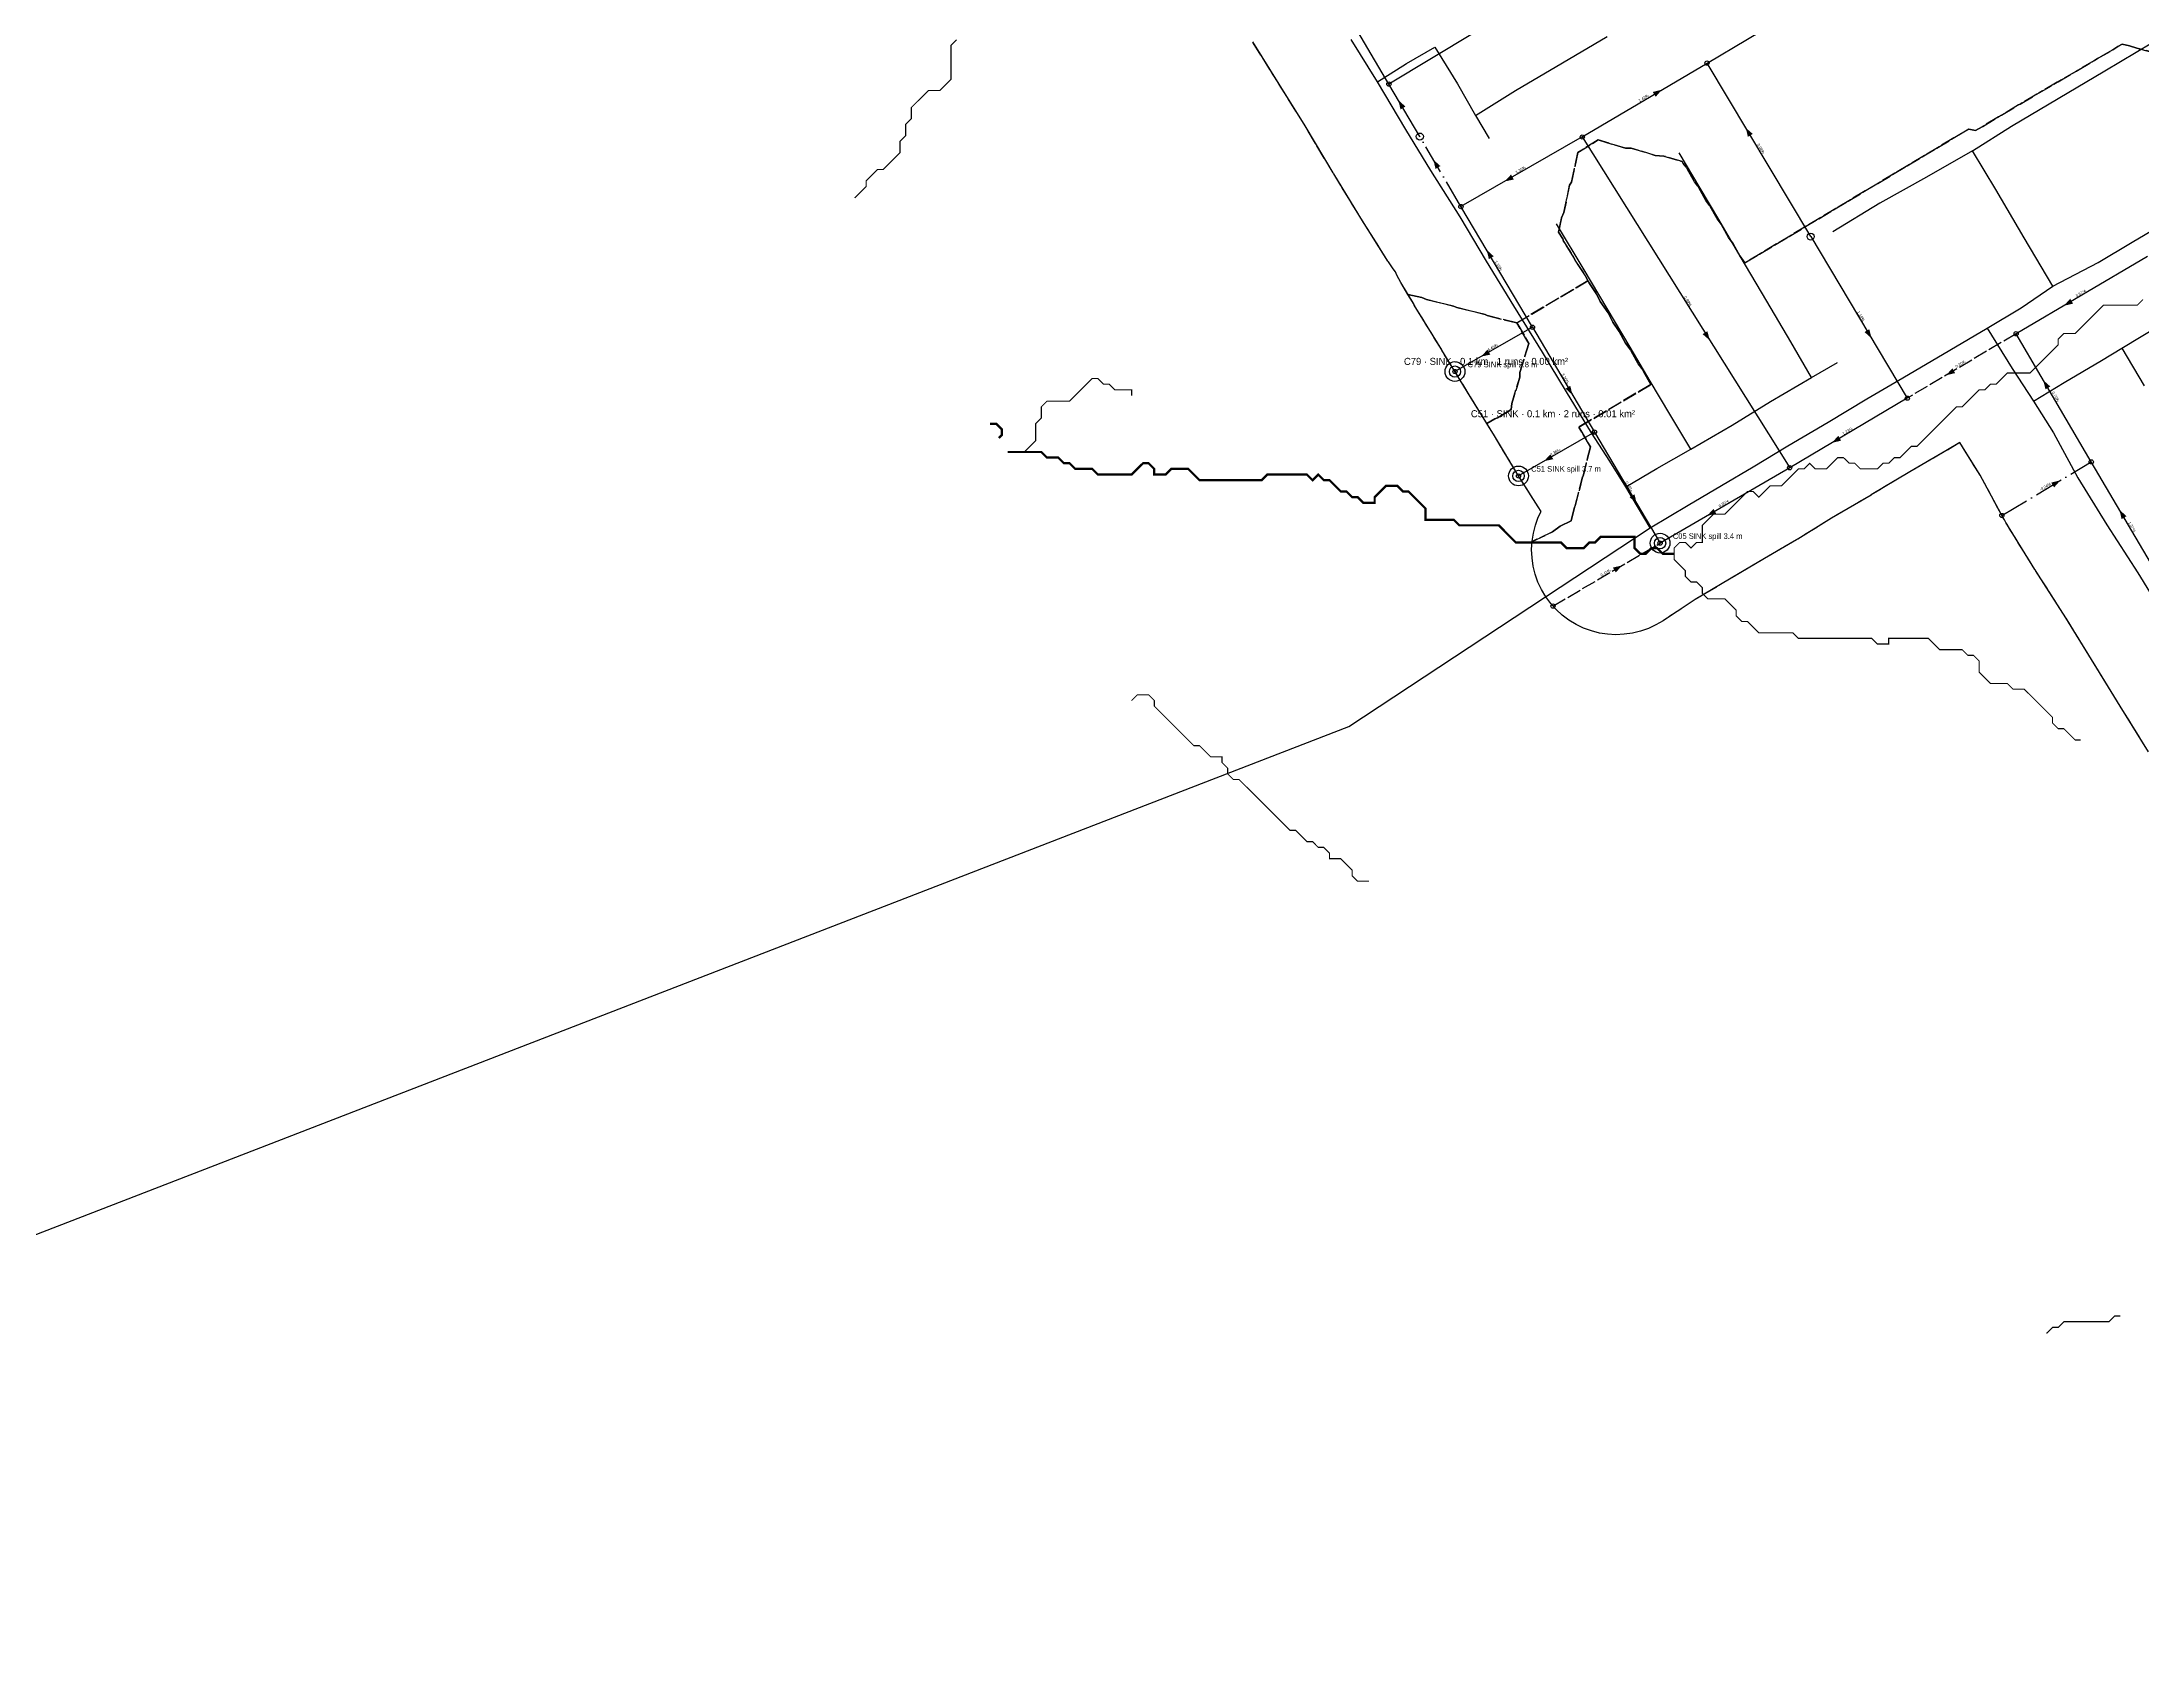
# Model space of a CAD drawing. Header units: metres. Extents: x 441395 to 476894, y 2561381 to 2578972.
# Drawn here: x 444214 to 445701, y 2565267 to 2566411 of the extents above; entities that cross this region are included whole.
import ezdxf
from ezdxf.enums import TextEntityAlignment as Align

# ---------------------------------------------------------------- set-up
doc = ezdxf.new("R2010")
doc.units = ezdxf.units.M
doc.header["$LTSCALE"] = 8
doc.linetypes.add('DASHDOT', pattern=[3.556, 2.54, -0.508, 0, -0.508])
doc.linetypes.add('DASHED', pattern=[1.524, 1.27, -0.254])
for name, color, linetype in [('A_ARROWS', 7, 'Continuous'), ('A_BUILT_2006', 252, 'Continuous'), ('A_CATCH_LABEL', 7, 'Continuous'), ('A_CATCHMENTS', 7, 'Continuous'), ('A_ENVELOPE', 3, 'Continuous'), ('A_GRADIENT', 8, 'Continuous'), ('A_JUNCTIONS', 8, 'Continuous'), ('A_OUTLET_LABEL', 7, 'Continuous'), ('A_OUTLETS', 7, 'Continuous'), ('A_RUNS', 7, 'Continuous'), ('A_STREAMS', 5, 'Continuous')]:
    doc.layers.add(name, color=color, linetype=linetype)

msp = doc.modelspace()

# ---------------------------------------------------------------- linework, layer by layer
at = {"layer": 'A_ARROWS', "color": 1}
for points in [[(445361.4, 2566377.4), (445357, 2566372.4), (445354.9, 2566375.8)], [(445174.7, 2566370), (445179.7, 2566365.5), (445176.2, 2566363.4)], [(445420.7, 2566350.5), (445425.7, 2566346.1), (445422.3, 2566344)], [(445199.5, 2566327.8), (445204.5, 2566323.3), (445201, 2566321.3)], [(445250, 2566312.4), (445254.5, 2566317.3), (445256.5, 2566313.8)], [(445237.3, 2566263.9), (445242.2, 2566259.4), (445238.8, 2566257.3)]]:
    msp.add_solid(points, dxfattribs=at)
at = {"layer": 'A_ARROWS', "color": 3}
for points in [[(445646.1, 2566224.3), (445650.6, 2566229.3), (445652.6, 2566225.8)], [(445395.3, 2566199.8), (445390.2, 2566204.2), (445393.6, 2566206.3)], [(445509.9, 2566201.2), (445504.9, 2566205.7), (445508.3, 2566207.7)], [(445233.3, 2566188.3), (445237.8, 2566193.2), (445239.8, 2566189.7)], [(445562.6, 2566175), (445567.1, 2566180), (445569.1, 2566176.6)], [(445631.5, 2566171.6), (445636.5, 2566167.1), (445633.1, 2566165.1)], [(445481.8, 2566127.2), (445486.3, 2566132.2), (445488.3, 2566128.7)], [(445343.5, 2566084.2), (445338.5, 2566088.7), (445342, 2566090.7)], [(445643.6, 2566100.6), (445639.2, 2566095.6), (445637.1, 2566099)], [(445393.4, 2566075.5), (445397.9, 2566080.4), (445399.9, 2566076.9)], [(445685.5, 2566079.7), (445690.5, 2566075.2), (445687, 2566073.1)], [(445333.2, 2566040.3), (445328.7, 2566035.3), (445326.7, 2566038.8)]]:
    msp.add_solid(points, dxfattribs=at)
at = {"layer": 'A_ARROWS', "color": 2}
for points in [[(445298, 2566161.1), (445293.1, 2566165.6), (445296.5, 2566167.6)], [(445277.9, 2566114.2), (445282.4, 2566119.1), (445284.4, 2566115.6)]]:
    msp.add_solid(points, dxfattribs=at)
at = {"layer": 'A_BUILT_2006', "color": 252}
for points in [[(445159.8, 2566383), (445141.2, 2566413)], [(445180.5, 2566396), (445200.6, 2566407.5)], [(445200.6, 2566407.5), (445216.6, 2566381.5)], [(445291, 2566396.4), (445322.6, 2566415.1)], [(445675.2, 2566390.7), (445708.4, 2566410.7)], [(445159.8, 2566383), (445180.5, 2566396)], [(445257.6, 2566376.8), (445291, 2566396.4)], [(445642, 2566371.1), (445675.2, 2566390.7)], [(445180, 2566349.1), (445159.8, 2566383)], [(445216.6, 2566381.5), (445229.4, 2566359.1)], [(445229.4, 2566359.1), (445257.6, 2566376.8)], [(445229.4, 2566359.1), (445239.1, 2566342.8)], [(445609.1, 2566351.5), (445642, 2566371.1)], [(445197.7, 2566320.2), (445180, 2566349.1)], [(445581.4, 2566334.2), (445609.1, 2566351.5)], [(445388.4, 2566307.7), (445373.6, 2566332.6)], [(445581.4, 2566334.2), (445548.8, 2566315.4)], [(445597.8, 2566306.6), (445581.4, 2566334.2)], [(445218.4, 2566287.4), (445197.7, 2566320.2)], [(445548.8, 2566315.4), (445515.7, 2566296.9)], [(445401.6, 2566285.4), (445388.4, 2566307.7)], [(445618, 2566272.5), (445597.8, 2566306.6)], [(445237.2, 2566256), (445218.4, 2566287.4)], [(445416.9, 2566259.5), (445401.6, 2566285.4)], [(445515.7, 2566296.9), (445482.4, 2566276.6)], [(445306.2, 2566249.7), (445286.8, 2566282.3)], [(445638.3, 2566238.1), (445618, 2566272.5)], [(445670.4, 2566255), (445694.4, 2566269.4)], [(445694.4, 2566269.4), (445718.1, 2566283.3)], [(445256.6, 2566224.3), (445237.2, 2566256)], [(445435.7, 2566227.6), (445416.9, 2566259.5)], [(445638.3, 2566238.1), (445670.4, 2566255)], [(445322.5, 2566222.3), (445306.2, 2566249.7)], [(445276.7, 2566191.4), (445256.6, 2566224.3)], [(445452.7, 2566198.8), (445435.7, 2566227.6)], [(445615.9, 2566222.8), (445638.3, 2566238.1)], [(445338.8, 2566194.9), (445322.5, 2566222.3)], [(445591.8, 2566208.5), (445615.9, 2566222.8)], [(445687.1, 2566194.2), (445713.3, 2566210)], [(445353.1, 2566170.9), (445338.8, 2566194.9)], [(445467.3, 2566173.4), (445452.7, 2566198.8)], [(445565.4, 2566192.9), (445591.8, 2566208.5)], [(445591.8, 2566208.5), (445609.5, 2566179.8)], [(445293.9, 2566163.4), (445276.7, 2566191.4)], [(445467.3, 2566173.4), (445485.7, 2566184.2)], [(445532, 2566173.2), (445565.4, 2566192.9)], [(445609.5, 2566179.8), (445624.7, 2566156.8)], [(445646.3, 2566169.9), (445672.7, 2566185.6)], [(445672.7, 2566185.6), (445687.1, 2566194.2)], [(445687.1, 2566194.2), (445702.9, 2566167.6)], [(445367, 2566147.4), (445353.1, 2566170.9)], [(445438.2, 2566156.4), (445467.3, 2566173.4)], [(445506.6, 2566158.3), (445532, 2566173.2)], [(445624.7, 2566156.8), (445646.3, 2566169.9)], [(445311.5, 2566134.3), (445293.9, 2566163.4)], [(445411.1, 2566139.7), (445438.2, 2566156.4)], [(445479.1, 2566141.9), (445506.6, 2566158.3)], [(445624.7, 2566156.8), (445638.8, 2566134.3)], [(445381.8, 2566122.6), (445367, 2566147.4)], [(445381.8, 2566122.6), (445411.1, 2566139.7)], [(445450.5, 2566125.1), (445479.1, 2566141.9)], [(445324.4, 2566114.1), (445311.5, 2566134.3)], [(445357.8, 2566108.9), (445381.8, 2566122.6)], [(445426.1, 2566110.1), (445450.5, 2566125.1)], [(445638.8, 2566134.3), (445655.9, 2566102.4)], [(445335.9, 2566096), (445324.4, 2566114.1)], [(445335.9, 2566096), (445357.8, 2566108.9)], [(445403.6, 2566096.9), (445426.1, 2566110.1)], [(445353.1, 2566067), (445335.9, 2566096)], [(445380, 2566082.9), (445403.6, 2566096.9)], [(445655.9, 2566102.4), (445676.6, 2566069)], [(445353.1, 2566067), (445380, 2566082.9)], [(444422.4, 2563343.7), (444425.8, 2563359.7), (444354.3, 2563402.3), (444079.1, 2562950.6), (443944.5, 2563054.6), (443895.5, 2563534.9), (443894.2, 2564981.6), (443353.4, 2565026.3), (443356.8, 2565236.3), (445139.7, 2565926.1), (445353.1, 2566067)], [(445676.6, 2566069), (445698.4, 2566035.1)], [(445698.4, 2566035.1), (445716.9, 2566005)]]:
    msp.add_lwpolyline(points, dxfattribs=at)
at = {"layer": 'A_CATCHMENTS', "color": 1, "linetype": 'DASHED'}
msp.add_lwpolyline([(445714.2, 2566402.7), (445697.7, 2566406.8), (445692.5, 2566408.4), (445687.4, 2566409.7), (445684.4, 2566408), (445680.9, 2566405.7), (445670, 2566399.5), (445667.9, 2566398.2), (445655.7, 2566391.1), (445655, 2566390.6), (445642, 2566383), (445641.4, 2566382.7), (445628.5, 2566375.1), (445627, 2566374.3), (445615.2, 2566367.2), (445613.9, 2566366.6), (445601.9, 2566359.3), (445599.8, 2566358.2), (445588.7, 2566351.4), (445585.6, 2566349.8), (445583.5, 2566348.5), (445578.7, 2566349.5), (445420.1, 2566254.7), (445416.5, 2566259.6), (445411.8, 2566268.3), (445408.5, 2566272.7), (445403.5, 2566281.9), (445400.5, 2566285.8), (445395.2, 2566295.4), (445392.5, 2566298.9), (445386.9, 2566309), (445384.4, 2566312.1), (445378.5, 2566322.6), (445376.4, 2566325.2), (445375.7, 2566326.5), (445362.8, 2566330.4), (445356.7, 2566330.9), (445339.5, 2566336.1), (445335.7, 2566335.9), (445316.2, 2566341.8), (445301.8, 2566332.8), (445297.3, 2566311.9), (445296, 2566309.7), (445291.9, 2566290.3), (445290.3, 2566286.5), (445288.1, 2566276.4), (445291.1, 2566271.7), (445291.7, 2566270.2), (445299.1, 2566258.6), (445300.2, 2566256), (445307.2, 2566245.5), (445308.8, 2566241.9), (445258.7, 2566212.2), (445237.7, 2566217.3), (445236.2, 2566218.2), (445216.2, 2566223), (445213.7, 2566224.1), (445194.7, 2566228.7), (445191.2, 2566230.1), (445181.4, 2566232.4), (445176.4, 2566240.8), (445173.6, 2566245.9), (445172.6, 2566248.4), (445170.9, 2566250.5), (445167.6, 2566255.4), (445167.3, 2566256), (445147, 2566288.2), (445146.8, 2566288.5), (445146.6, 2566288.8), (445128.9, 2566317.7), (445128.7, 2566318.1), (445128.4, 2566318.4), (445108.6, 2566351.9), (445090.2, 2566381.3), (445071.5, 2566411.3)], dxfattribs=at)
at = {"layer": 'A_CATCHMENTS', "color": 3, "linetype": 'DASHED'}
msp.add_lwpolyline([(445706, 2565908.2), (445686.1, 2565940.5), (445665.8, 2565973.6), (445665.8, 2565973.6), (445665.8, 2565973.6), (445647.6, 2566003.2), (445626.1, 2566036.6), (445625.9, 2566037), (445625.6, 2566037.4), (445604.9, 2566070.8), (445604, 2566072.5), (445603, 2566074.1), (445586.9, 2566104.2), (445574.2, 2566124.3), (445572.3, 2566127.3), (445562.6, 2566121.5), (445562.5, 2566121.5), (445562.4, 2566121.5), (445537.1, 2566106.6), (445509.6, 2566090.3), (445509.6, 2566090.3), (445509.5, 2566090.2), (445481.4, 2566073.7), (445457.6, 2566059), (445457.1, 2566058.8), (445456.6, 2566058.5), (445434.1, 2566045.2), (445410.5, 2566031.2), (445410.5, 2566031.2), (445410.5, 2566031.2), (445384.9, 2566016.1), (445362.2, 2566001.1), (445357.1, 2565998.1), (445351.8, 2565995.6), (445346.2, 2565993.7), (445340.5, 2565992.3), (445334.7, 2565991.5), (445328.8, 2565991.2), (445322.9, 2565991.5), (445317.1, 2565992.4), (445311.4, 2565993.9), (445305.9, 2565995.9), (445300.6, 2565998.4), (445295.5, 2566001.5), (445290.8, 2566005), (445286.5, 2566009), (445282.6, 2566013.4), (445279.1, 2566018.1), (445276.1, 2566023.2), (445273.6, 2566028.5), (445271.6, 2566034.1), (445270.2, 2566039.8), (445269.4, 2566045.6), (445269.1, 2566051.5), (445269.4, 2566057.2), (445283.9, 2566064.1), (445283.9, 2566064.1), (445289.4, 2566068.2), (445297.1, 2566072), (445299.5, 2566081.6), (445300, 2566082.5), (445305.1, 2566103), (445305.5, 2566103.5), (445310.7, 2566124.3), (445302.6, 2566138.3), (445353.5, 2566168.5), (445347.1, 2566179.8), (445344.5, 2566183.2), (445339.2, 2566193), (445335.5, 2566197.9), (445331.2, 2566206.1), (445326.5, 2566212.6), (445323.2, 2566219.3), (445317.6, 2566227.4), (445315.2, 2566232.4), (445308.8, 2566241.9), (445307.2, 2566245.5), (445300.2, 2566256), (445299.1, 2566258.6), (445291.7, 2566270.2), (445291.1, 2566271.7), (445288.1, 2566276.4), (445290.3, 2566286.5), (445291.9, 2566290.3), (445296, 2566309.7), (445297.3, 2566311.9), (445301.8, 2566332.8), (445316.2, 2566341.8), (445335.7, 2566335.9), (445339.5, 2566336.1), (445356.7, 2566330.9), (445362.8, 2566330.4), (445375.7, 2566326.5), (445376.4, 2566325.2), (445378.5, 2566322.6), (445384.4, 2566312.1), (445386.9, 2566309), (445392.5, 2566298.9), (445395.2, 2566295.4), (445400.5, 2566285.8), (445403.5, 2566281.9), (445408.5, 2566272.7), (445411.8, 2566268.3), (445416.5, 2566259.6), (445420.1, 2566254.7), (445578.7, 2566349.5), (445583.5, 2566348.5), (445585.6, 2566349.8), (445588.7, 2566351.4), (445599.8, 2566358.2), (445601.9, 2566359.3), (445613.9, 2566366.6), (445615.2, 2566367.2), (445627, 2566374.3), (445628.5, 2566375.1), (445641.4, 2566382.7), (445642, 2566383), (445655, 2566390.6), (445655.7, 2566391.1), (445667.9, 2566398.2), (445670, 2566399.5), (445680.9, 2566405.7), (445684.4, 2566408), (445687.4, 2566409.7), (445692.5, 2566408.4), (445697.7, 2566406.8), (445714.2, 2566402.7)], dxfattribs=at)
at = {"layer": 'A_CATCHMENTS', "color": 2, "linetype": 'DASHED'}
msp.add_lwpolyline([(445305.5, 2566103.5), (445305.1, 2566103), (445300, 2566082.5), (445299.5, 2566081.6), (445297.1, 2566072), (445289.4, 2566068.2), (445283.9, 2566064.1), (445269.4, 2566057.2), (445269.5, 2566057.4), (445270.4, 2566063.2), (445271.8, 2566068.9), (445273.8, 2566074.5), (445275.8, 2566078.6), (445273.8, 2566081.8), (445260.9, 2566102), (445260.5, 2566102.6), (445260.1, 2566103.3), (445242.7, 2566132.2), (445237.4, 2566140.8), (445243, 2566144.2), (445244.9, 2566144.9), (445254.5, 2566150.7), (445255, 2566155.1), (445260.8, 2566173.8), (445260.7, 2566176.9), (445267.1, 2566197.6), (445258.7, 2566212.2), (445308.8, 2566241.9), (445315.2, 2566232.4), (445317.6, 2566227.4), (445323.2, 2566219.3), (445326.5, 2566212.6), (445331.2, 2566206.1), (445335.5, 2566197.9), (445339.2, 2566193), (445344.5, 2566183.2), (445347.1, 2566179.8), (445353.5, 2566168.5), (445302.6, 2566138.3), (445310.7, 2566124.3), (445305.5, 2566103.5)], close=True, dxfattribs=at)
at = {"layer": 'A_CATCHMENTS', "color": 3, "linetype": 'DASHED'}
msp.add_lwpolyline([(445191.2, 2566230.1), (445194.7, 2566228.7), (445213.7, 2566224.1), (445216.2, 2566223), (445236.2, 2566218.2), (445237.7, 2566217.3), (445258.7, 2566212.2), (445267.1, 2566197.6), (445260.7, 2566176.9), (445260.8, 2566173.8), (445255, 2566155.1), (445254.5, 2566150.7), (445244.9, 2566144.9), (445243, 2566144.2), (445237.4, 2566140.8), (445225.6, 2566160.1), (445225.6, 2566160.1), (445225.6, 2566160.1), (445205.4, 2566192.9), (445205.4, 2566192.9), (445205.4, 2566193), (445186, 2566224.7), (445185.9, 2566224.9), (445185.8, 2566225.1), (445181.4, 2566232.4), (445191.2, 2566230.1)], close=True, dxfattribs=at)
at = {"layer": 'A_ENVELOPE', "color": 3}
msp.add_lwpolyline([(445706, 2565908.2), (445686.1, 2565940.5), (445665.8, 2565973.6), (445665.8, 2565973.6), (445665.8, 2565973.6), (445647.6, 2566003.2), (445626.1, 2566036.6), (445625.9, 2566037), (445625.6, 2566037.4), (445604.9, 2566070.8), (445604, 2566072.5), (445603, 2566074.1), (445586.9, 2566104.2), (445574.2, 2566124.3), (445572.3, 2566127.3), (445562.6, 2566121.5), (445562.5, 2566121.5), (445562.4, 2566121.5), (445537.1, 2566106.6), (445509.6, 2566090.3), (445509.6, 2566090.3), (445509.5, 2566090.2), (445481.4, 2566073.7), (445457.6, 2566059), (445457.1, 2566058.8), (445456.6, 2566058.5), (445434.1, 2566045.2), (445410.5, 2566031.2), (445410.5, 2566031.2), (445410.5, 2566031.2), (445384.9, 2566016.1), (445362.2, 2566001.1), (445357.1, 2565998.1), (445351.8, 2565995.6), (445346.2, 2565993.7), (445340.5, 2565992.3), (445334.7, 2565991.5), (445334.7, 2565991.5), (445328.8, 2565991.2), (445322.9, 2565991.5), (445317.1, 2565992.4), (445311.4, 2565993.9), (445305.9, 2565995.9), (445300.6, 2565998.4), (445295.5, 2566001.5), (445290.8, 2566005), (445286.5, 2566009), (445282.6, 2566013.4), (445279.1, 2566018.1), (445276.1, 2566023.2), (445273.6, 2566028.5), (445271.6, 2566034.1), (445270.2, 2566039.8), (445269.4, 2566045.6), (445269.1, 2566051.5), (445269.5, 2566057.4), (445270.4, 2566063.2), (445271.8, 2566068.9), (445273.8, 2566074.5), (445275.8, 2566078.6), (445273.8, 2566081.8), (445260.9, 2566102), (445260.5, 2566102.6), (445260.1, 2566103.3), (445242.7, 2566132.2), (445225.6, 2566160.1), (445225.6, 2566160.1), (445225.6, 2566160.1), (445205.4, 2566192.9), (445205.4, 2566192.9), (445205.4, 2566193), (445186, 2566224.7), (445185.9, 2566224.9), (445185.8, 2566225.1), (445176.4, 2566240.8), (445173.6, 2566245.9), (445172.6, 2566248.4), (445170.9, 2566250.5), (445167.6, 2566255.4), (445167.3, 2566256), (445147, 2566288.2), (445146.8, 2566288.5), (445146.6, 2566288.8), (445128.9, 2566317.7), (445128.7, 2566318.1), (445128.4, 2566318.4), (445108.6, 2566351.9), (445090.2, 2566381.3), (445071.5, 2566411.3)], dxfattribs=at)
at = {"layer": 'A_JUNCTIONS'}
for centre in [(445393.3, 2566396.3), (445168, 2566381.4), (445305, 2566343.9), (445219, 2566294.6), (445269.7, 2566209.1), (445612.3, 2566204.5), (445214.8, 2566177.7), (445535.2, 2566158.8), (445313.6, 2566134.8), (445451.9, 2566109.5), (445665.5, 2566113.7), (445259.8, 2566103.7), (445602.2, 2566075.7), (445360.1, 2566056.1), (445284.2, 2566011.5)]:
    msp.add_circle(centre, 1.5, dxfattribs=at)
at = {"layer": 'A_JUNCTIONS', "color": 30}
for centre in [(445189.9, 2566344.2), (445466.8, 2566273.3)]:
    msp.add_circle(centre, 2.5, dxfattribs=at)
at = {"layer": 'A_OUTLETS', "color": 1}
for centre, radius in [((445214.8, 2566177.7), 7), ((445214.8, 2566177.7), 4), ((445259.8, 2566103.7), 7), ((445259.8, 2566103.7), 4), ((445360.1, 2566056.1), 7), ((445360.1, 2566056.1), 4)]:
    msp.add_circle(centre, radius, dxfattribs=at)
at = {"layer": 'A_RUNS', "color": 1}
for points in [[(445317.8, 2566471.8), (445168, 2566381.4)], [(445168, 2566381.4), (445128.7, 2566448.1)], [(445393.4, 2566396.3), (445450.6, 2566430.2)], [(445305, 2566343.9), (445393.4, 2566396.3)], [(445466.8, 2566273.3), (445393.4, 2566396.3)], [(445189.9, 2566344.2), (445168, 2566381.4)], [(445305, 2566343.9), (445219, 2566294.7)], [(445269.7, 2566209.1), (445219, 2566294.7)]]:
    msp.add_lwpolyline(points, dxfattribs=at)
at = {"layer": 'A_RUNS', "color": 1, "linetype": 'DASHDOT'}
msp.add_lwpolyline([(445219, 2566294.7), (445189.9, 2566344.2)], dxfattribs=at)
at = {"layer": 'A_RUNS', "color": 3}
for points in [[(445305, 2566343.9), (445451.9, 2566109.5)], [(445466.8, 2566273.3), (445535.2, 2566158.8)], [(445705.4, 2566259.1), (445612.3, 2566204.5)], [(445269.7, 2566209.1), (445214.8, 2566177.7)], [(445665.5, 2566113.7), (445612.3, 2566204.5)], [(445535.2, 2566158.8), (445451.9, 2566109.5)], [(445313.6, 2566134.8), (445360.1, 2566056.1)], [(445451.9, 2566109.5), (445360.1, 2566056.1)], [(445720.6, 2566020), (445665.5, 2566113.7)]]:
    msp.add_lwpolyline(points, dxfattribs=at)
at = {"layer": 'A_RUNS', "color": 2}
for points in [[(445269.7, 2566209.1), (445313.6, 2566134.8)], [(445313.6, 2566134.8), (445259.8, 2566103.7)]]:
    msp.add_lwpolyline(points, dxfattribs=at)
at = {"layer": 'A_RUNS', "color": 3, "linetype": 'DASHED'}
for points in [[(445612.3, 2566204.5), (445535.2, 2566158.8)], [(445284.2, 2566011.5), (445360.1, 2566056.1)]]:
    msp.add_lwpolyline(points, dxfattribs=at)
at = {"layer": 'A_RUNS', "color": 3, "linetype": 'DASHDOT'}
msp.add_lwpolyline([(445602.2, 2566075.7), (445665.5, 2566113.7)], dxfattribs=at)
at = {"layer": 'A_STREAMS', "color": 5}
for points, const_width in [([(444861.8, 2566412.8), (444857.8, 2566408.8), (444857.8, 2566404.8), (444857.8, 2566400.8), (444857.8, 2566396.8), (444857.8, 2566392.8), (444857.8, 2566388.8), (444857.8, 2566384.8), (444853.8, 2566380.8), (444849.8, 2566376.8), (444845.8, 2566376.8), (444841.8, 2566376.8), (444837.8, 2566372.8), (444833.7, 2566368.8), (444829.7, 2566364.8), (444829.7, 2566360.8), (444829.7, 2566356.8), (444825.7, 2566352.8), (444825.7, 2566348.8), (444825.7, 2566344.8), (444821.7, 2566340.8), (444821.7, 2566336.8), (444821.7, 2566332.8), (444817.7, 2566328.8), (444813.7, 2566324.8), (444809.7, 2566320.8), (444805.7, 2566320.8), (444801.7, 2566316.8), (444797.7, 2566312.8), (444797.7, 2566308.8), (444793.7, 2566304.8), (444789.7, 2566300.8), (444789.6, 2566300.6)], 0.8), ([(445702.1, 2566228.7), (445698.1, 2566224.7), (445694.1, 2566224.7), (445690.1, 2566224.7), (445686.1, 2566224.7), (445682.1, 2566224.7), (445678.1, 2566224.7), (445674.1, 2566224.7), (445670.1, 2566220.7), (445666.1, 2566216.7), (445662.1, 2566212.7), (445658.1, 2566208.7), (445654.1, 2566204.7), (445650.1, 2566204.7), (445646.1, 2566204.7), (445642.1, 2566200.7), (445642.1, 2566196.7), (445638.1, 2566192.7), (445634.1, 2566188.7), (445630.1, 2566184.7), (445626.1, 2566180.7), (445622.1, 2566176.7), (445618.1, 2566176.7), (445614.1, 2566176.7), (445610.1, 2566176.7), (445606.1, 2566176.7), (445602.1, 2566172.7), (445598.1, 2566168.7), (445594.1, 2566168.7), (445590.1, 2566164.7), (445586.1, 2566164.7), (445582.1, 2566160.7), (445578.1, 2566156.7), (445574.1, 2566152.7), (445570.1, 2566152.7), (445566.1, 2566148.7), (445562.1, 2566144.7), (445558.1, 2566140.7), (445554.1, 2566136.7), (445550.1, 2566132.7), (445546.1, 2566128.7), (445542.1, 2566124.7), (445538.1, 2566124.7), (445534.1, 2566120.7), (445530.1, 2566116.7), (445526.1, 2566116.7), (445522, 2566112.7), (445518, 2566112.7), (445514, 2566108.7), (445510, 2566108.7), (445506, 2566108.7), (445502, 2566108.7), (445498, 2566112.7), (445494, 2566112.7), (445490, 2566116.7), (445486, 2566116.7), (445482, 2566112.7), (445478, 2566108.7), (445474, 2566108.7), (445470, 2566108.7), (445466, 2566112.7), (445462, 2566108.7), (445458, 2566108.7), (445454, 2566104.7), (445450, 2566100.7), (445446, 2566096.7), (445442, 2566096.7), (445438, 2566096.7), (445434, 2566092.7), (445430, 2566088.7), (445426, 2566092.7), (445422, 2566092.7), (445418, 2566088.7), (445414, 2566084.7), (445410, 2566080.7), (445406, 2566076.7), (445402, 2566076.7), (445398, 2566076.7), (445394, 2566072.7), (445390, 2566068.7), (445390, 2566064.6), (445390, 2566060.6), (445390, 2566056.6), (445386, 2566056.6), (445382, 2566052.6), (445378, 2566056.6), (445374, 2566056.6), (445370, 2566052.6), (445370, 2566048.6)], 0.8), ([(444985.8, 2566160.7), (444985.8, 2566164.7), (444981.8, 2566164.7), (444977.8, 2566164.7), (444973.8, 2566164.7), (444969.8, 2566168.7), (444965.8, 2566168.7), (444961.8, 2566172.7), (444957.8, 2566172.7), (444953.8, 2566168.7), (444949.8, 2566164.7), (444945.8, 2566160.7), (444941.8, 2566156.7), (444937.8, 2566156.7), (444933.8, 2566156.7), (444929.8, 2566156.7), (444925.8, 2566156.7), (444921.8, 2566152.7), (444921.8, 2566148.7), (444921.8, 2566144.7), (444917.8, 2566140.7), (444917.8, 2566136.7), (444917.8, 2566132.7), (444917.8, 2566128.7), (444913.8, 2566124.7), (444909.8, 2566120.7)], 0.8), ([(444891.7, 2566130.6), (444893.8, 2566132.7), (444893.8, 2566136.7), (444889.8, 2566140.7), (444885.8, 2566140.7), (444885.5, 2566140.7)], 1.6), ([(444909.8, 2566120.7), (444905.8, 2566120.7), (444901.8, 2566120.7), (444897.9, 2566120.7)], 1.6), ([(445370, 2566048.6), (445366, 2566048.6), (445362, 2566048.6), (445358, 2566052.6), (445354, 2566052.6), (445350, 2566048.6), (445346, 2566048.6), (445342, 2566052.6), (445342, 2566056.6), (445342, 2566060.6), (445338, 2566060.6), (445334, 2566060.6), (445330, 2566060.6), (445326, 2566060.6), (445322, 2566060.6), (445318, 2566060.6), (445314, 2566056.6), (445310, 2566056.6), (445306, 2566052.6), (445302, 2566052.6), (445298, 2566052.6), (445293.9, 2566052.6), (445289.9, 2566056.6), (445285.9, 2566056.6), (445281.9, 2566056.6), (445277.9, 2566056.6), (445273.9, 2566056.6), (445269.9, 2566056.6), (445265.9, 2566056.6), (445261.9, 2566056.6), (445257.9, 2566056.6), (445253.9, 2566060.6), (445249.9, 2566064.6), (445245.9, 2566068.7), (445241.9, 2566068.7), (445237.9, 2566068.7), (445233.9, 2566068.7), (445229.9, 2566068.7), (445225.9, 2566068.7), (445221.9, 2566068.7), (445217.9, 2566068.7), (445213.9, 2566072.7), (445209.9, 2566072.7), (445205.9, 2566072.7), (445201.9, 2566072.7), (445197.9, 2566072.7), (445193.9, 2566072.7), (445193.9, 2566076.7), (445193.9, 2566080.7), (445189.9, 2566084.7), (445185.9, 2566088.7), (445181.9, 2566092.7), (445177.9, 2566092.7), (445173.9, 2566096.7), (445169.9, 2566096.7), (445165.9, 2566096.7), (445161.9, 2566092.7), (445157.9, 2566088.7), (445157.9, 2566084.7), (445153.9, 2566084.7), (445149.9, 2566084.7), (445145.9, 2566088.7), (445141.9, 2566088.7), (445137.9, 2566092.7), (445133.9, 2566092.7), (445129.9, 2566096.7), (445125.9, 2566100.7), (445121.9, 2566100.7), (445117.9, 2566104.7), (445113.9, 2566100.7), (445109.9, 2566104.7), (445105.9, 2566104.7), (445101.9, 2566104.7), (445097.9, 2566104.7), (445093.9, 2566104.7), (445089.9, 2566104.7), (445085.9, 2566104.7), (445081.9, 2566104.7), (445077.9, 2566100.7), (445073.9, 2566100.7), (445069.9, 2566100.7), (445065.8, 2566100.7), (445061.8, 2566100.7), (445057.8, 2566100.7), (445053.8, 2566100.7), (445049.8, 2566100.7), (445045.8, 2566100.7), (445041.8, 2566100.7), (445037.8, 2566100.7), (445033.8, 2566100.7), (445029.8, 2566104.7), (445025.8, 2566108.7), (445021.8, 2566108.7), (445017.8, 2566108.7), (445013.8, 2566108.7), (445009.8, 2566104.7), (445005.8, 2566104.7), (445001.8, 2566104.7), (445001.8, 2566108.7), (444997.8, 2566112.7), (444993.8, 2566112.7), (444989.8, 2566108.7), (444985.8, 2566104.7), (444981.8, 2566104.7), (444977.8, 2566104.7), (444973.8, 2566104.7), (444969.8, 2566104.7), (444965.8, 2566104.7), (444961.8, 2566104.7), (444957.8, 2566108.7), (444953.8, 2566108.7), (444949.8, 2566108.7), (444945.8, 2566108.7), (444941.8, 2566112.7), (444937.8, 2566112.7), (444933.8, 2566116.7), (444929.8, 2566116.7), (444925.8, 2566116.7), (444921.8, 2566120.7), (444917.8, 2566120.7), (444913.8, 2566120.7), (444909.8, 2566120.7)], 1.6), ([(445658.1, 2565916.6), (445654.1, 2565916.6), (445650.1, 2565920.6), (445646.1, 2565924.6), (445642.1, 2565924.6), (445638.1, 2565928.6), (445638.1, 2565932.6), (445634.1, 2565936.6), (445630.1, 2565940.6), (445626.1, 2565944.6), (445622.1, 2565948.6), (445618.1, 2565952.6), (445614.1, 2565952.6), (445610.1, 2565952.6), (445606.1, 2565956.6), (445602.1, 2565956.6), (445598.1, 2565956.6), (445594.1, 2565956.6), (445590.1, 2565960.6), (445586.1, 2565964.6), (445586.1, 2565968.6), (445586.1, 2565972.6), (445582.1, 2565976.6), (445578.1, 2565976.6), (445574.1, 2565980.6), (445570.1, 2565980.6), (445566.1, 2565980.6), (445562.1, 2565980.6), (445558.1, 2565980.6), (445554.1, 2565984.6), (445550.1, 2565988.6), (445546.1, 2565988.6), (445542.1, 2565988.6), (445538.1, 2565988.6), (445534.1, 2565988.6), (445530.1, 2565988.6), (445526.1, 2565988.6), (445522, 2565988.6), (445522, 2565984.6), (445518, 2565984.6), (445514, 2565984.6), (445510, 2565988.6), (445506, 2565988.6), (445502, 2565988.6), (445498, 2565988.6), (445494, 2565988.6), (445490, 2565988.6), (445486, 2565988.6), (445482, 2565988.6), (445478, 2565988.6), (445474, 2565988.6), (445470, 2565988.6), (445466, 2565988.6), (445462, 2565988.6), (445458, 2565988.6), (445454, 2565992.6), (445450, 2565992.6), (445446, 2565992.6), (445442, 2565992.6), (445438, 2565992.6), (445434, 2565992.6), (445430, 2565992.6), (445426, 2565996.6), (445422, 2566000.6), (445418, 2566000.6), (445414, 2566004.6), (445414, 2566008.6), (445410, 2566012.6), (445406, 2566016.6), (445402, 2566016.6), (445398, 2566016.6), (445394, 2566016.6), (445390, 2566020.6), (445390, 2566024.6), (445386, 2566028.6), (445382, 2566028.6), (445378, 2566032.6), (445378, 2566036.6), (445374, 2566040.6), (445370, 2566044.6), (445370, 2566048.6)], 0.8), ([(445153.9, 2565816.5), (445149.9, 2565816.5), (445145.9, 2565816.5), (445141.9, 2565820.5), (445141.9, 2565824.5), (445137.9, 2565828.5), (445133.9, 2565832.5), (445129.9, 2565832.5), (445125.9, 2565832.5), (445125.9, 2565836.5), (445121.9, 2565840.5), (445117.9, 2565840.5), (445113.9, 2565844.6), (445109.9, 2565844.6), (445105.9, 2565848.6), (445101.9, 2565852.6), (445097.9, 2565852.6), (445093.9, 2565856.6), (445089.9, 2565860.6), (445085.9, 2565864.6), (445081.9, 2565868.6), (445077.9, 2565872.6), (445073.9, 2565876.6), (445069.9, 2565880.6), (445065.8, 2565884.6), (445061.8, 2565888.6), (445057.8, 2565888.6), (445053.8, 2565892.6), (445053.8, 2565896.6), (445049.8, 2565900.6), (445049.8, 2565904.6), (445045.8, 2565904.6), (445041.8, 2565904.6), (445037.8, 2565908.6), (445033.8, 2565912.6), (445029.8, 2565912.6), (445025.8, 2565916.6), (445021.8, 2565920.6), (445017.8, 2565924.6), (445013.8, 2565928.6), (445009.8, 2565932.6), (445005.8, 2565936.6), (445001.8, 2565940.6), (445001.8, 2565944.6), (444997.8, 2565948.6), (444993.8, 2565948.6), (444989.8, 2565948.6), (444985.8, 2565944.6), (444985.7, 2565944.5)], 0.8), ([(445686.1, 2565508.4), (445682.1, 2565508.4), (445678.1, 2565504.4), (445674.1, 2565504.4), (445670.1, 2565504.4), (445666.1, 2565504.4), (445662.1, 2565504.4), (445658.1, 2565504.4), (445654.1, 2565504.4), (445650.1, 2565504.4), (445646.1, 2565504.4), (445642.1, 2565500.4), (445638.1, 2565500.4), (445634.1, 2565496.4), (445633.6, 2565496.4)], 0.8)]:
    msp.add_lwpolyline(points, dxfattribs=dict(at, const_width=const_width))

# ---------------------------------------------------------------- texts
at = {"layer": 'A_CATCH_LABEL', "color": 3}
msp.add_text('C79 · SINK · 0.1 km · 1 runs · 0.00 km²', height=5, dxfattribs=at).set_placement((445236.8, 2566184.9), align=Align.MIDDLE_CENTER)
at = {"layer": 'A_CATCH_LABEL', "color": 2}
msp.add_text('C51 · SINK · 0.1 km · 2 runs · 0.01 km²', height=5, dxfattribs=at).set_placement((445284.2, 2566147.8), align=Align.MIDDLE_CENTER)
at = {"layer": 'A_GRADIENT', "color": 1}
for s, rotation, p in [('1.43%', 30.6766, (445349.2, 2566370.1)), ('0.98%', 300.851, (445430.1, 2566334.8)), ('1.35%', 29.8063, (445262, 2566319.3)), ('1.19%', 300.6003, (445244.3, 2566251.9))]:
    msp.add_text(s, height=2, rotation=rotation, dxfattribs=at).set_placement(p, align=Align.BOTTOM_CENTER)
at = {"layer": 'A_GRADIENT', "color": 3}
for s, rotation, p in [('0.99%', -57.925, (445378.4, 2566226.7)), ('0.87%', 30.3963, (445658.9, 2566231.8)), ('1.10%', -59.149, (445501, 2566216.1)), ('4.46%', 29.759, (445242.2, 2566193.4)), ('0.20%', 30.6452, (445573.7, 2566181.7)), ('0.70%', 300.4149, (445638.9, 2566159.1)), ('1.23%', 30.6463, (445493.6, 2566134.1)), ('0.58%', -59.3997, (445336.8, 2566095.5)), ('-0.24%', 30.9822, (445633.8, 2566094.7)), ('0.80%', 30.1551, (445406, 2566082.8)), ('1.37%', 300.4149, (445693, 2566066.9)), ('0.41%', 30.4631, (445322.2, 2566033.8))]:
    msp.add_text(s, height=2, rotation=rotation, dxfattribs=at).set_placement(p, align=Align.BOTTOM_CENTER)
at = {"layer": 'A_GRADIENT', "color": 2}
for s, rotation, p in [('3.36%', -59.3997, (445291.6, 2566172)), ('1.36%', 30.0798, (445286.7, 2566119.3))]:
    msp.add_text(s, height=2, rotation=rotation, dxfattribs=at).set_placement(p, align=Align.BOTTOM_CENTER)
at = {"layer": 'A_OUTLET_LABEL', "color": 1}
for s, p in [('C79 SINK spill 2.8 m', (445223.8, 2566180.7)), ('C51 SINK spill 3.7 m', (445268.8, 2566106.7)), ('C05 SINK spill 3.4 m', (445369.1, 2566059.1))]:
    msp.add_text(s, height=4, dxfattribs=at).set_placement(p)

doc.saveas('drawing.dxf')
